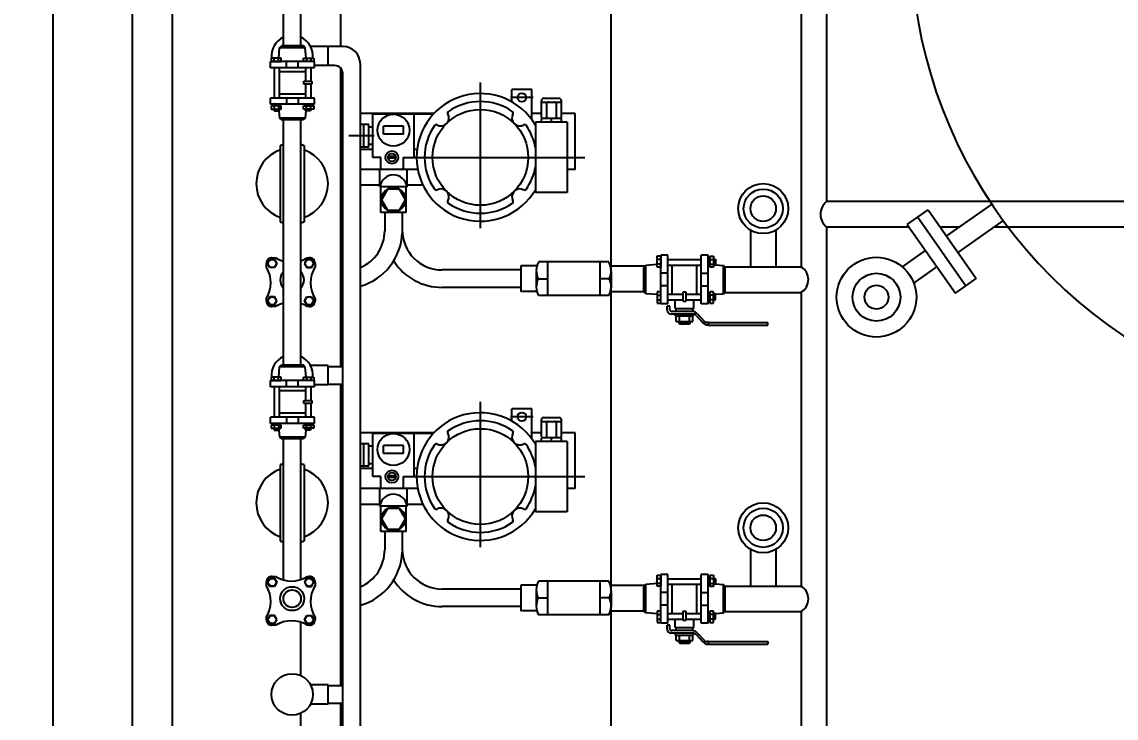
# Model space of a CAD drawing. Extents: x -59142 to 322364, y -122476 to 91021.
# Drawn here: x -13873 to -12501, y 72619 to 73491 of the extents above; entities that cross this region are included whole.
import ezdxf

# ---------------------------------------------------------------- set-up
doc = ezdxf.new("R2010")
doc.units = 0
doc.header["$LTSCALE"] = 1000
doc.header["$MEASUREMENT"] = 0
doc.layers.add('EQUIPMENT', color=171, linetype='Continuous')
doc.styles.get("Standard").update_dxf_attribs({"font": 'gbenor.shx', "bigfont": 'gbcbig.shx'})
doc.dimstyles.get("Standard").update_dxf_attribs({"dimscale": 100, "dimtxt": 3.5, "dimasz": 1, "dimexe": 2.5, "dimexo": 3, "dimgap": 1.5, "dimtad": 1, "dimdec": 0, "dimzin": 0, "dimdsep": 46, "dimtxsty": 'Standard', "dimblk": 'ARCHTICK', "dimcen": 0.09, "dimadec": 0, "dimazin": 0, "dimtfac": 1, "dimtdec": 0, "dimtix": 1, "dimtmove": 2, "dimatfit": 3, "dimfxl": 1, "dimtolj": 1, "dimtzin": 0, "dimarcsym": 0})

# ---------------------------------------------------------------- blocks, each defined once
blk = doc.blocks.new('A$C057769C0')
at = {"layer": 'EQUIPMENT', "linetype": 'Continuous'}
for p, q in [((6950, 9599.5), (6950, 14599.5)), ((7550, 9649.5), (7550, 14549.5)), ((7000, 9649.5), (7000, 13799.5)), ((7211, 13088.5), (7211, 13559.5)), ((7139, 13089.1), (7139, 13167.3)), ((7161, 13089.1), (7161, 13166.8)), ((7213.5, 13088.5), (7173, 13088.5)), ((7195, 13064.5), (7195, 13088.5)), ((7203.5, 13064.5), (7177.9, 13064.5)), ((7211, 12687.5), (7211, 13061.1)), ((7235.5, 9886.5), (7235.5, 13066.5)), ((7213.5, 9898.5), (7213.5, 13054.5)), ((7164.2, 12996.6), (7136.6, 12996.6)), ((7139, 12689.1), (7139, 12996.6)), ((7161, 12689.1), (7161, 12996.6)), ((7135, 12964.2), (7135, 12868.8)), ((7165, 12964.2), (7165, 12868.8)), ((7266, 12880.5), (7266, 12857.5)), ((7288, 12880.5), (7288, 12857.5)), ((7724.6, 12858.2), (7724.6, 12812.3)), ((7756.6, 12858.2), (7756.6, 12812.3)), ((7436.9, 12808.5), (7338, 12808.5)), ((7456.9, 12813.4), (7436.9, 12813.4)), ((7436.9, 12813.4), (7436.9, 12781.4)), ((7690.7, 12812.3), (7788, 12812.3)), ((7436.9, 12786.5), (7338, 12786.5)), ((7456.9, 12781.4), (7436.9, 12781.4)), ((7690.7, 12780.3), (7788, 12780.3)), ((7195, 12688.5), (7173, 12688.5)), ((7195, 12664.5), (7195, 12688.5)), ((7195, 12687.5), (7213.5, 12687.5)), ((7195, 12664.5), (7177.9, 12664.5)), ((7195, 12665.5), (7213.5, 12665.5)), ((7211, 12287.5), (7211, 12665.5)), ((7164.2, 12596.6), (7136.6, 12596.6)), ((7139, 12420.1), (7139, 12596.6)), ((7161, 12420.6), (7161, 12596.6)), ((7135, 12564.2), (7135, 12468.8)), ((7165, 12564.2), (7165, 12468.8)), ((7266, 12480.5), (7266, 12457.5)), ((7288, 12480.5), (7288, 12457.5)), ((7724.6, 12458.2), (7724.6, 12412.3)), ((7756.6, 12458.2), (7756.6, 12412.3)), ((7436.9, 12408.5), (7338, 12408.5)), ((7456.9, 12413.4), (7436.9, 12413.4)), ((7436.9, 12413.4), (7436.9, 12381.4)), ((7692.4, 12412.3), (7788, 12412.3)), ((7436.9, 12386.5), (7338, 12386.5)), ((7456.9, 12381.4), (7436.9, 12381.4)), ((7692.4, 12380.3), (7788, 12380.3)), ((7161, 12300.1), (7161, 12366.8)), ((7746.5, 12342.7), (7746.5, 12339.3)), ((7195, 12288.5), (7173, 12288.5)), ((7195, 12264.5), (7195, 12288.5)), ((7195, 12287.5), (7213.5, 12287.5)), ((7195, 12265.5), (7213.5, 12265.5)), ((7211, 11888.5), (7211, 12265.5)), ((7161, 12165.3), (7161, 12253)), ((7195, 12264.5), (7173, 12264.5))]:
    blk.add_line(p, q, dxfattribs=at)
at = {"layer": 'EQUIPMENT'}
for p, q in [((7788, 13160.3), (7788, 12812.3)), ((7820, 13160.3), (7820, 12894.1)), ((7134.3, 13086.9), (7136.6, 13089.1)), ((7164.2, 13089.1), (7136.6, 13089.1)), ((7166.3, 13086.9), (7164.2, 13089.1)), ((7133.2, 13073.9), (7134.3, 13086.9)), ((7166.3, 13086.9), (7134.3, 13086.9)), ((7167.4, 13073.9), (7166.3, 13086.9)), ((7122.7, 13061.9), (7122.7, 13069.7)), ((7177.9, 13069.7), (7122.7, 13069.7)), ((7177.9, 13061.9), (7122.7, 13061.9)), ((7123.5, 13073.9), (7123.5, 13069.8)), ((7136.2, 13073.9), (7123.5, 13073.9)), ((7123.5, 13069.8), (7136.2, 13069.8)), ((7127.2, 13073.8), (7127.2, 13070)), ((7127.6, 13061.9), (7127.6, 13023.9)), ((7132.6, 13073.6), (7132.6, 13070.1)), ((7132.9, 13069.7), (7132.9, 13069.8)), ((7133.9, 13061.9), (7133.9, 13023.9)), ((7136.2, 13069.8), (7136.2, 13073.9)), ((7143, 13061.9), (7143, 13069.7)), ((7157.5, 13061.9), (7157.5, 13069.7)), ((7164.4, 13069.8), (7164.4, 13073.9)), ((7164.4, 13073.9), (7177.1, 13073.9)), ((7177.1, 13069.8), (7164.4, 13069.8)), ((7166.9, 13061.9), (7166.9, 13044.9)), ((7167.7, 13069.7), (7167.7, 13069.8)), ((7168, 13073.6), (7168, 13070.1)), ((7173.3, 13073.8), (7173.3, 13070)), ((7173.3, 13061.9), (7173.3, 13044.9)), ((7177.1, 13073.9), (7177.1, 13069.8)), ((7177.9, 13061.9), (7177.9, 13069.7)), ((7166.9, 13056.9), (7133.9, 13056.9)), ((7164.7, 13041.1), (7164.7, 13044.9)), ((7164.7, 13044.9), (7174.6, 13044.9)), ((7174.6, 13041.1), (7164.7, 13041.1)), ((7166.9, 13041.1), (7166.9, 13023.9)), ((7173.3, 13041.1), (7173.3, 13023.9)), ((7174.6, 13044.9), (7174.6, 13041.1)), ((7425.5, 13019.1), (7425.5, 13034.5)), ((7450.5, 13034.5), (7425.5, 13034.5)), ((7450.5, 12996.8), (7450.5, 13034.5)), ((7122.7, 13016.1), (7122.7, 13023.9)), ((7177.9, 13023.9), (7122.7, 13023.9)), ((7166.9, 13028.9), (7133.9, 13028.9)), ((7143, 13023.9), (7143, 13016.1)), ((7157.5, 13023.9), (7157.5, 13016.1)), ((7177.9, 13016.1), (7177.9, 13023.9)), ((7452.3, 13024.5), (7423.9, 13024.5)), ((7462.5, 12999.5), (7462.5, 13020.5)), ((7465.5, 13023.5), (7484.5, 13023.5)), ((7487.5, 12999.5), (7487.5, 13020.5)), ((7177.9, 13016.1), (7122.7, 13016.1)), ((7123.6, 13014.1), (7123.6, 13010)), ((7136.2, 13014.1), (7123.6, 13014.1)), ((7123.6, 13010), (7136.2, 13010)), ((7125.5, 13015.9), (7125.5, 13014.3)), ((7134.7, 13015.9), (7125.5, 13015.9)), ((7125.5, 13014.3), (7134.7, 13014.3)), ((7127.3, 13010), (7127.3, 13007.7)), ((7127.3, 13007.7), (7133.6, 13007.7)), ((7127.5, 13013.9), (7127.5, 13010.2)), ((7132.8, 13013.7), (7132.8, 13010.3)), ((7132.9, 13016.1), (7133.4, 13010)), ((7133.5, 13007.7), (7134.3, 12998.8)), ((7133.6, 13007.7), (7133.6, 13010)), ((7134.7, 13014.3), (7134.7, 13015.9)), ((7136.2, 13010), (7136.2, 13014.1)), ((7164.3, 13010), (7164.3, 13014.1)), ((7164.3, 13014.1), (7177, 13014.1)), ((7177, 13010), (7164.3, 13010)), ((7165.9, 13014.3), (7165.9, 13015.9)), ((7165.9, 13015.9), (7175, 13015.9)), ((7175, 13014.3), (7165.9, 13014.3)), ((7167, 13007.7), (7166.3, 12998.8)), ((7166.9, 13007.7), (7166.9, 13010)), ((7173.2, 13007.7), (7166.9, 13007.7)), ((7167.7, 13016.1), (7167.7, 13015.9)), ((7167.7, 13013.7), (7167.7, 13010.3)), ((7173.1, 13013.9), (7173.1, 13010.2)), ((7173.2, 13010), (7173.2, 13007.7)), ((7175, 13015.9), (7175, 13014.3)), ((7177, 13014.1), (7177, 13010)), ((7462.5, 13018.5), (7487.5, 13018.5)), ((7468.7, 13018.5), (7468.7, 12998.5)), ((7481.2, 13018.5), (7481.2, 12998.5)), ((7134.3, 12998.8), (7136.6, 12996.6)), ((7166.3, 12998.8), (7134.3, 12998.8)), ((7166.3, 12998.8), (7164.2, 12996.6)), ((7327.9, 13004.5), (7235.5, 13004.5)), ((7327, 13003.5), (7251, 13003.5)), ((7251, 12949.5), (7251, 13003.5)), ((7303, 12949.5), (7303, 13003.5)), ((7462.5, 13004.5), (7450.5, 13004.5)), ((7495, 12993.5), (7455, 12993.5)), ((7455, 12993.5), (7455, 12905.5)), ((7462.5, 12999.5), (7463.5, 12998.5)), ((7463.5, 12998.5), (7462.5, 12997.5)), ((7462.5, 12993.5), (7462.5, 12997.5)), ((7463.5, 12998.5), (7486.5, 12998.5)), ((7475, 12993.5), (7475, 12998.5)), ((7487.5, 12999.5), (7486.5, 12998.5)), ((7486.5, 12998.5), (7487.5, 12997.5)), ((7504.8, 13004.5), (7487.5, 13004.5)), ((7487.5, 12993.5), (7487.5, 12997.5)), ((7495, 12993.5), (7495, 12905.5)), ((7504.8, 12934.5), (7504.8, 13004.5)), ((7246, 12990.5), (7235.5, 12990.5)), ((7240, 12962.5), (7240, 12990.5)), ((7246, 12962.5), (7246, 12990.5)), ((7251, 12987.5), (7246, 12987.5)), ((7264.5, 12978.5), (7264.5, 12988.5)), ((7289.5, 12988.5), (7264.5, 12988.5)), ((7289.5, 12978.5), (7289.5, 12988.5)), ((7251, 12965.5), (7246, 12965.5)), ((7289.5, 12978.5), (7264.5, 12978.5)), ((7246, 12962.5), (7235.5, 12962.5)), ((7251, 12959.5), (7235.5, 12959.5)), ((7306.6, 12959.5), (7303, 12959.5)), ((7261, 12949.5), (7251, 12949.5)), ((7261, 12935.5), (7261, 12949.5)), ((7280, 12950.5), (7270, 12950.5)), ((7280, 12948.5), (7270, 12948.5)), ((7289, 12949.5), (7289, 12935.5)), ((7307.4, 12934.5), (7235.5, 12934.5)), ((7260, 12912.5), (7260, 12934.5)), ((7294, 12912.5), (7294, 12934.5)), ((7504.8, 12934.5), (7495, 12934.5)), ((7260, 12914.5), (7235.5, 12914.5)), ((7294, 12912.5), (7260, 12912.5)), ((7261, 12880.5), (7261, 12912.5)), ((7293, 12880.5), (7293, 12912.5)), ((7314, 12914.5), (7294, 12914.5)), ((7269.5, 12909.5), (7262, 12896.5)), ((7262, 12896.5), (7269.5, 12883.5)), ((7284.5, 12909.5), (7269.5, 12909.5)), ((7292, 12896.5), (7284.5, 12909.5)), ((7284.5, 12883.5), (7292, 12896.5)), ((7495, 12905.5), (7455, 12905.5)), ((7269.5, 12883.5), (7284.5, 12883.5)), ((8270.3, 12894.1), (7820, 12894.1)), ((7921.3, 12865.4), (7947.5, 12883.8)), ((7947.5, 12883.8), (8007.7, 12797.8)), ((8027.1, 12890.7), (7970.4, 12851)), ((7293, 12880.5), (7261, 12880.5)), ((7934.4, 12874.6), (7994.6, 12788.6)), ((8041.4, 12870.2), (7984.8, 12830.5)), ((7820, 12862.1), (7820, 11336.9)), ((7923.6, 12862.1), (7820, 12862.1)), ((7921.3, 12865.4), (7981.5, 12779.4)), ((7986.3, 12862.1), (7962.6, 12862.1)), ((8270.3, 12862.1), (8029.9, 12862.1)), ((7915.1, 12812.3), (7944.2, 12832.7)), ((7117.7, 12811.9), (7117.7, 12816.8)), ((7119.1, 12816.5), (7122.1, 12821.6)), ((7122.1, 12811.3), (7119.1, 12816.5)), ((7122.1, 12821.6), (7128, 12821.6)), ((7124.1, 12823.6), (7129.4, 12823.6)), ((7128, 12821.6), (7131, 12816.5)), ((7131, 12816.5), (7128, 12811.3)), ((7168.3, 12821.6), (7165.4, 12816.5)), ((7165.4, 12816.5), (7168.3, 12811.3)), ((7174.3, 12821.6), (7168.3, 12821.6)), ((7168.8, 12823.6), (7172.3, 12823.6)), ((7177.3, 12816.5), (7174.3, 12821.6)), ((7174.3, 12811.3), (7177.3, 12816.5)), ((7178.7, 12816.8), (7178.7, 12811.9)), ((7128, 12811.3), (7122.1, 12811.3)), ((7168.3, 12811.3), (7174.3, 12811.3)), ((7929.4, 12791.8), (7958.5, 12812.2)), ((7981.5, 12779.4), (8007.7, 12797.8)), ((7122.1, 12774.9), (7119.1, 12769.8)), ((7128, 12774.9), (7122.1, 12774.9)), ((7131, 12769.8), (7128, 12774.9)), ((7165.4, 12769.8), (7168.3, 12774.9)), ((7168.3, 12774.9), (7174.3, 12774.9)), ((7174.3, 12774.9), (7177.3, 12769.8)), ((7788, 12780.3), (7788, 12412.3)), ((7117.7, 12769.4), (7117.7, 12772.5)), ((7119.1, 12769.8), (7122.1, 12764.6)), ((7122.1, 12764.6), (7128, 12764.6)), ((7129.4, 12762.6), (7124.1, 12762.6)), ((7128, 12764.6), (7131, 12769.8)), ((7168.3, 12764.6), (7165.4, 12769.8)), ((7174.3, 12764.6), (7168.3, 12764.6)), ((7172.3, 12762.6), (7168.8, 12762.6)), ((7177.3, 12769.8), (7174.3, 12764.6)), ((7178.7, 12772.5), (7178.7, 12769.4)), ((7746.5, 12739.3), (7746.5, 12742.7)), ((7133.2, 12673.9), (7134.3, 12686.9)), ((7134.3, 12686.9), (7136.6, 12689.1)), ((7166.3, 12686.9), (7134.3, 12686.9)), ((7164.2, 12689.1), (7136.6, 12689.1)), ((7166.3, 12686.9), (7164.2, 12689.1)), ((7167.4, 12673.9), (7166.3, 12686.9)), ((7122.7, 12661.9), (7122.7, 12669.7)), ((7177.9, 12669.7), (7122.7, 12669.7)), ((7123.5, 12673.9), (7123.5, 12669.8)), ((7136.2, 12673.9), (7123.5, 12673.9)), ((7123.5, 12669.8), (7136.2, 12669.8)), ((7127.2, 12673.8), (7127.2, 12670)), ((7132.6, 12673.6), (7132.6, 12670.1)), ((7132.9, 12669.7), (7132.9, 12669.8)), ((7136.2, 12669.8), (7136.2, 12673.9)), ((7143, 12661.9), (7143, 12669.7)), ((7157.5, 12661.9), (7157.5, 12669.7)), ((7164.4, 12669.8), (7164.4, 12673.9)), ((7164.4, 12673.9), (7177.1, 12673.9)), ((7177.1, 12669.8), (7164.4, 12669.8)), ((7167.7, 12669.7), (7167.7, 12669.8)), ((7168, 12673.6), (7168, 12670.1)), ((7173.3, 12673.8), (7173.3, 12670)), ((7177.1, 12673.9), (7177.1, 12669.8)), ((7177.9, 12661.9), (7177.9, 12669.7)), ((7177.9, 12661.9), (7122.7, 12661.9)), ((7127.6, 12661.9), (7127.6, 12623.9)), ((7133.9, 12661.9), (7133.9, 12623.9)), ((7166.9, 12656.9), (7133.9, 12656.9)), ((7166.9, 12661.9), (7166.9, 12644.9)), ((7173.3, 12661.9), (7173.3, 12644.9)), ((7164.7, 12641.1), (7164.7, 12644.9)), ((7164.7, 12644.9), (7174.6, 12644.9)), ((7174.6, 12641.1), (7164.7, 12641.1)), ((7166.9, 12641.1), (7166.9, 12623.9)), ((7173.3, 12641.1), (7173.3, 12623.9)), ((7174.6, 12644.9), (7174.6, 12641.1)), ((7122.7, 12616.1), (7122.7, 12623.9)), ((7177.9, 12623.9), (7122.7, 12623.9)), ((7166.9, 12628.9), (7133.9, 12628.9)), ((7143, 12623.9), (7143, 12616.1)), ((7157.5, 12623.9), (7157.5, 12616.1)), ((7177.9, 12616.1), (7177.9, 12623.9)), ((7452.3, 12624.5), (7423.9, 12624.5)), ((7425.5, 12619.1), (7425.5, 12634.5)), ((7450.5, 12634.5), (7425.5, 12634.5)), ((7450.5, 12596.8), (7450.5, 12634.5)), ((7465.5, 12623.5), (7484.5, 12623.5)), ((7177.9, 12616.1), (7122.7, 12616.1)), ((7123.6, 12614.1), (7123.6, 12610)), ((7136.2, 12614.1), (7123.6, 12614.1)), ((7123.6, 12610), (7136.2, 12610)), ((7125.5, 12615.9), (7125.5, 12614.3)), ((7134.7, 12615.9), (7125.5, 12615.9)), ((7125.5, 12614.3), (7134.7, 12614.3)), ((7127.3, 12610), (7127.3, 12607.7)), ((7127.5, 12613.9), (7127.5, 12610.2)), ((7132.8, 12613.7), (7132.8, 12610.3)), ((7132.9, 12616.1), (7133.4, 12610)), ((7133.6, 12607.7), (7133.6, 12610)), ((7134.7, 12614.3), (7134.7, 12615.9)), ((7136.2, 12610), (7136.2, 12614.1)), ((7164.3, 12610), (7164.3, 12614.1)), ((7164.3, 12614.1), (7177, 12614.1)), ((7177, 12610), (7164.3, 12610)), ((7165.9, 12614.3), (7165.9, 12615.9)), ((7165.9, 12615.9), (7175, 12615.9)), ((7175, 12614.3), (7165.9, 12614.3)), ((7166.9, 12607.7), (7166.9, 12610)), ((7167.7, 12616.1), (7167.7, 12615.9)), ((7167.7, 12613.7), (7167.7, 12610.3)), ((7173.1, 12613.9), (7173.1, 12610.2)), ((7173.2, 12610), (7173.2, 12607.7)), ((7175, 12615.9), (7175, 12614.3)), ((7177, 12614.1), (7177, 12610)), ((7462.5, 12599.5), (7462.5, 12620.5)), ((7462.5, 12618.5), (7487.5, 12618.5)), ((7468.7, 12618.5), (7468.7, 12598.5)), ((7481.2, 12618.5), (7481.2, 12598.5)), ((7487.5, 12599.5), (7487.5, 12620.5)), ((7127.3, 12607.7), (7133.6, 12607.7)), ((7133.5, 12607.7), (7134.3, 12598.8)), ((7134.3, 12598.8), (7136.6, 12596.6)), ((7166.3, 12598.8), (7134.3, 12598.8)), ((7166.3, 12598.8), (7164.2, 12596.6)), ((7167, 12607.7), (7166.3, 12598.8)), ((7173.2, 12607.7), (7166.9, 12607.7)), ((7327.9, 12604.5), (7235.5, 12604.5)), ((7327, 12603.5), (7251, 12603.5)), ((7251, 12549.5), (7251, 12603.5)), ((7303, 12549.5), (7303, 12603.5)), ((7462.5, 12604.5), (7450.5, 12604.5)), ((7462.5, 12599.5), (7463.5, 12598.5)), ((7463.5, 12598.5), (7462.5, 12597.5)), ((7462.5, 12593.5), (7462.5, 12597.5)), ((7463.5, 12598.5), (7486.5, 12598.5)), ((7475, 12593.5), (7475, 12598.5)), ((7487.5, 12599.5), (7486.5, 12598.5)), ((7486.5, 12598.5), (7487.5, 12597.5)), ((7504.8, 12604.5), (7487.5, 12604.5)), ((7487.5, 12593.5), (7487.5, 12597.5)), ((7504.8, 12534.5), (7504.8, 12604.5)), ((7246, 12590.5), (7235.5, 12590.5)), ((7240, 12562.5), (7240, 12590.5)), ((7246, 12562.5), (7246, 12590.5)), ((7251, 12587.5), (7246, 12587.5)), ((7264.5, 12578.5), (7264.5, 12588.5)), ((7289.5, 12588.5), (7264.5, 12588.5)), ((7289.5, 12578.5), (7289.5, 12588.5)), ((7495, 12593.5), (7455, 12593.5)), ((7455, 12593.5), (7455, 12505.5)), ((7495, 12593.5), (7495, 12505.5)), ((7289.5, 12578.5), (7264.5, 12578.5)), ((7246, 12562.5), (7235.5, 12562.5)), ((7251, 12559.5), (7235.5, 12559.5)), ((7251, 12565.5), (7246, 12565.5)), ((7306.6, 12559.5), (7303, 12559.5)), ((7261, 12549.5), (7251, 12549.5)), ((7261, 12535.5), (7261, 12549.5)), ((7280, 12550.5), (7270, 12550.5)), ((7280, 12548.5), (7270, 12548.5)), ((7289, 12549.5), (7289, 12535.5)), ((7307.4, 12534.5), (7235.5, 12534.5)), ((7260, 12512.5), (7260, 12534.5)), ((7294, 12512.5), (7294, 12534.5)), ((7504.8, 12534.5), (7495, 12534.5)), ((7260, 12514.5), (7235.5, 12514.5)), ((7294, 12512.5), (7260, 12512.5)), ((7261, 12480.5), (7261, 12512.5)), ((7293, 12480.5), (7293, 12512.5)), ((7314, 12514.5), (7294, 12514.5)), ((7269.5, 12509.5), (7262, 12496.5)), ((7284.5, 12509.5), (7269.5, 12509.5)), ((7292, 12496.5), (7284.5, 12509.5)), ((7495, 12505.5), (7455, 12505.5)), ((7262, 12496.5), (7269.5, 12483.5)), ((7284.5, 12483.5), (7292, 12496.5)), ((7293, 12480.5), (7261, 12480.5)), ((7269.5, 12483.5), (7284.5, 12483.5)), ((7117.7, 12412.5), (7117.7, 12417.4)), ((7119.1, 12417), (7122.1, 12422.2)), ((7122.1, 12411.9), (7119.1, 12417)), ((7122.1, 12422.2), (7128, 12422.2)), ((7124.1, 12424.2), (7129.4, 12424.2)), ((7128, 12422.2), (7131, 12417)), ((7131, 12417), (7128, 12411.9)), ((7168.3, 12422.2), (7165.4, 12417)), ((7165.4, 12417), (7168.3, 12411.9)), ((7174.3, 12422.2), (7168.3, 12422.2)), ((7168.8, 12424.2), (7172.3, 12424.2)), ((7177.3, 12417), (7174.3, 12422.2)), ((7174.3, 12411.9), (7177.3, 12417)), ((7178.7, 12417.4), (7178.7, 12412.5)), ((7128, 12411.9), (7122.1, 12411.9)), ((7168.3, 12411.9), (7174.3, 12411.9)), ((7122.1, 12375.5), (7119.1, 12370.3)), ((7128, 12375.5), (7122.1, 12375.5)), ((7131, 12370.3), (7128, 12375.5)), ((7165.4, 12370.3), (7168.3, 12375.5)), ((7168.3, 12375.5), (7174.3, 12375.5)), ((7174.3, 12375.5), (7177.3, 12370.3)), ((7788, 12380.3), (7788, 12012.3)), ((7117.7, 12370), (7117.7, 12373.1)), ((7119.1, 12370.3), (7122.1, 12365.2)), ((7122.1, 12365.2), (7128, 12365.2)), ((7129.4, 12363.2), (7124.1, 12363.2)), ((7128, 12365.2), (7131, 12370.3)), ((7168.3, 12365.2), (7165.4, 12370.3)), ((7174.3, 12365.2), (7168.3, 12365.2)), ((7172.3, 12363.2), (7168.8, 12363.2)), ((7177.3, 12370.3), (7174.3, 12365.2)), ((7178.7, 12373.1), (7178.7, 12370))]:
    blk.add_line(p, q, dxfattribs=at)
at = {"layer": 'EQUIPMENT', "ltscale": 10}
for p, q in [((7386, 12860.9), (7386, 13043.2)), ((7252.7, 12976.5), (7221, 12976.5)), ((7289, 12949.5), (7517.1, 12949.5)), ((7386, 12460.9), (7386, 12643.2)), ((7289, 12549.5), (7517.1, 12549.5))]:
    blk.add_line(p, q, dxfattribs=at)
at = {"layer": 'EQUIPMENT', "ltscale": 8}
for p, q in [((7471.5, 12818.6), (7458.9, 12818.6)), ((7547.1, 12818.4), (7458.9, 12818.4)), ((7470.1, 12818.6), (7470.1, 12776.6)), ((7535.9, 12818.4), (7535.9, 12776.4)), ((7593.3, 12814.1), (7590.9, 12811.5)), ((7607.7, 12815.3), (7593.3, 12814.1)), ((7593.3, 12778.7), (7593.3, 12814.1)), ((7607.7, 12826), (7612.2, 12826)), ((7607.7, 12812), (7607.7, 12826)), ((7607.9, 12821.9), (7612, 12821.9)), ((7608.1, 12816), (7611.9, 12816)), ((7612.2, 12826), (7612.2, 12812)), ((7612.4, 12815.6), (7612.2, 12815.6)), ((7621, 12826.9), (7612.4, 12826.9)), ((7612.4, 12765.9), (7612.4, 12826.9)), ((7621, 12765.9), (7621, 12826.9)), ((7621, 12821.5), (7663, 12821.5)), ((7621, 12814.5), (7663, 12814.5)), ((7626.5, 12778), (7626.5, 12814.5)), ((7657.5, 12778), (7657.5, 12814.5)), ((7671.6, 12826.9), (7663, 12826.9)), ((7663, 12765.9), (7663, 12826.9)), ((7671.6, 12765.9), (7671.6, 12826.9)), ((7671.6, 12815.6), (7678.3, 12815.1)), ((7671.8, 12823.7), (7673.6, 12823.7)), ((7671.8, 12813.6), (7671.8, 12823.7)), ((7673.6, 12823.7), (7673.6, 12813.6)), ((7673.8, 12825.9), (7678.3, 12825.9)), ((7673.8, 12811.9), (7673.8, 12825.9)), ((7674, 12821.6), (7678.1, 12821.6)), ((7674.2, 12815.7), (7678, 12815.7)), ((7678.3, 12825.9), (7678.3, 12811.9)), ((7678.4, 12821.8), (7680.8, 12821.8)), ((7680.8, 12814.8), (7678.4, 12814.8)), ((7680.8, 12821.8), (7680.8, 12814.8)), ((7680.8, 12814.9), (7690.7, 12814.1)), ((7690.7, 12778.7), (7690.7, 12814.1)), ((7690.7, 12814.1), (7693.1, 12811.5)), ((7456.1, 12806.1), (7456.1, 12786)), ((7592.3, 12813), (7549.2, 12813)), ((7549.9, 12806.1), (7549.9, 12786)), ((7590.9, 12781), (7590.9, 12811.5)), ((7612.2, 12812), (7607.7, 12812)), ((7621, 12804.4), (7612.4, 12804.4)), ((7663, 12804.4), (7671.6, 12804.4)), ((7673.6, 12813.6), (7671.8, 12813.6)), ((7678.3, 12811.9), (7673.8, 12811.9)), ((7693.1, 12781), (7693.1, 12811.5)), ((7458.3, 12797.4), (7470.1, 12797.4)), ((7547.7, 12797.4), (7535.9, 12797.4)), ((7621, 12788.4), (7612.4, 12788.4)), ((7663, 12788.4), (7671.6, 12788.4)), ((7547.1, 12776.4), (7458.9, 12776.4)), ((7590.9, 12781), (7549, 12781)), ((7593.3, 12778.7), (7590.9, 12781)), ((7607.7, 12777.5), (7593.3, 12778.7)), ((7607.7, 12780.8), (7607.7, 12766.8)), ((7612.2, 12780.8), (7607.7, 12780.8)), ((7608.1, 12776.8), (7611.9, 12776.8)), ((7612.2, 12766.8), (7612.2, 12780.8)), ((7612.4, 12777.1), (7612.2, 12777.1)), ((7621, 12778), (7639.8, 12778)), ((7644, 12780.4), (7639.8, 12780.4)), ((7639.8, 12780.4), (7639.8, 12769.5)), ((7644, 12769.5), (7644, 12780.4)), ((7644, 12778), (7663, 12778)), ((7671.6, 12777.1), (7671.8, 12777.1)), ((7673.6, 12779.2), (7671.8, 12779.2)), ((7671.8, 12779.2), (7671.8, 12769)), ((7673.6, 12769), (7673.6, 12779.2)), ((7673.8, 12780.8), (7673.8, 12766.8)), ((7678.3, 12780.8), (7673.8, 12780.8)), ((7674.2, 12777.1), (7678, 12777.1)), ((7678.3, 12766.8), (7678.3, 12780.8)), ((7680.8, 12778), (7678.4, 12778)), ((7680.8, 12777.9), (7690.7, 12778.7)), ((7680.8, 12771), (7680.8, 12778)), ((7690.7, 12778.7), (7693.1, 12781)), ((7607.7, 12766.8), (7612.2, 12766.8)), ((7607.9, 12770.9), (7612, 12770.9)), ((7621, 12765.9), (7612.4, 12765.9)), ((7623.5, 12763.2), (7620.2, 12763.2)), ((7620.2, 12758.1), (7620.2, 12763.2)), ((7621, 12771), (7639.8, 12771)), ((7623.5, 12758.9), (7623.5, 12763.2)), ((7630.4, 12760.3), (7630.4, 12771)), ((7630.4, 12760.3), (7653.6, 12760.3)), ((7631.6, 12756.4), (7631.6, 12760.3)), ((7639.8, 12769.5), (7644, 12769.5)), ((7644, 12771), (7663, 12771)), ((7652.3, 12756.4), (7652.3, 12760.3)), ((7653.6, 12760.3), (7653.6, 12771)), ((7671.6, 12765.9), (7663, 12765.9)), ((7671.8, 12769), (7673.6, 12769)), ((7673.8, 12766.8), (7678.3, 12766.8)), ((7674, 12771.2), (7678.1, 12771.2)), ((7678.4, 12771), (7680.8, 12771)), ((7653, 12753.1), (7625.2, 12753.1)), ((7651.8, 12756.4), (7626, 12756.4)), ((7630.5, 12750.9), (7630.5, 12753.1)), ((7630.5, 12750.9), (7653.4, 12750.9)), ((7631.6, 12744), (7631.6, 12750.9)), ((7635.7, 12744), (7635.7, 12750.9)), ((7648.2, 12744), (7648.2, 12750.9)), ((7652.3, 12744), (7652.3, 12750.9)), ((7653.4, 12750.9), (7653.4, 12753.1)), ((7656.7, 12751.4), (7664.9, 12742.3)), ((7657.9, 12753.7), (7666.4, 12744.3)), ((7631.6, 12744), (7652.3, 12744)), ((7635.1, 12741.5), (7635.1, 12744)), ((7635.1, 12741.5), (7648.9, 12741.5)), ((7635.1, 12741.5), (7636, 12740.8)), ((7636, 12740.8), (7636, 12744)), ((7636, 12740.8), (7647.9, 12740.8)), ((7647.9, 12740.8), (7647.9, 12744)), ((7648.9, 12741.5), (7647.9, 12740.8)), ((7648.9, 12741.5), (7648.9, 12744)), ((7671.9, 12742.7), (7670, 12742.7)), ((7671.9, 12739.4), (7671.3, 12739.4)), ((7671.9, 12738.5), (7671.9, 12743.5)), ((7671.9, 12742.7), (7746.5, 12742.7)), ((7671.9, 12739.3), (7746.5, 12739.3)), ((7471.5, 12418.6), (7458.9, 12418.6)), ((7547.1, 12418.4), (7458.9, 12418.4)), ((7470.1, 12418.6), (7470.1, 12376.6)), ((7535.9, 12418.4), (7535.9, 12376.4)), ((7607.7, 12426), (7612.2, 12426)), ((7607.7, 12412), (7607.7, 12426)), ((7607.9, 12421.9), (7612, 12421.9)), ((7612.2, 12426), (7612.2, 12412)), ((7621, 12426.9), (7612.4, 12426.9)), ((7612.4, 12365.9), (7612.4, 12426.9)), ((7621, 12365.9), (7621, 12426.9)), ((7621, 12421.5), (7663, 12421.5)), ((7671.6, 12426.9), (7663, 12426.9)), ((7663, 12365.9), (7663, 12426.9)), ((7671.6, 12365.9), (7671.6, 12426.9)), ((7671.8, 12423.7), (7673.6, 12423.7)), ((7671.8, 12413.6), (7671.8, 12423.7)), ((7673.6, 12423.7), (7673.6, 12413.6)), ((7673.8, 12425.9), (7678.3, 12425.9)), ((7673.8, 12411.9), (7673.8, 12425.9)), ((7674, 12421.6), (7678.1, 12421.6)), ((7678.3, 12425.9), (7678.3, 12411.9)), ((7678.4, 12421.8), (7680.8, 12421.8)), ((7680.8, 12421.8), (7680.8, 12414.8)), ((7456.1, 12406.1), (7456.1, 12386)), ((7592.3, 12413), (7549.2, 12413)), ((7549.9, 12406.1), (7549.9, 12386)), ((7593.3, 12414.1), (7590.9, 12411.5)), ((7590.9, 12381), (7590.9, 12411.5)), ((7607.7, 12415.3), (7593.3, 12414.1)), ((7593.3, 12378.7), (7593.3, 12414.1)), ((7612.2, 12412), (7607.7, 12412)), ((7608.1, 12416), (7611.9, 12416)), ((7612.4, 12415.6), (7612.2, 12415.6)), ((7621, 12404.4), (7612.4, 12404.4)), ((7621, 12414.5), (7663, 12414.5)), ((7626.5, 12378), (7626.5, 12414.5)), ((7657.5, 12378), (7657.5, 12414.5)), ((7663, 12404.4), (7671.6, 12404.4)), ((7671.6, 12415.6), (7678.3, 12415.1)), ((7673.6, 12413.6), (7671.8, 12413.6)), ((7678.3, 12411.9), (7673.8, 12411.9)), ((7674.2, 12415.7), (7678, 12415.7)), ((7680.8, 12414.8), (7678.4, 12414.8)), ((7680.8, 12414.9), (7690.7, 12414.1)), ((7690.7, 12378.7), (7690.7, 12414.1)), ((7690.7, 12414.1), (7693.1, 12411.5)), ((7693.1, 12381), (7693.1, 12411.5)), ((7458.3, 12397.4), (7470.1, 12397.4)), ((7547.7, 12397.4), (7535.9, 12397.4)), ((7547.1, 12376.4), (7458.9, 12376.4)), ((7590.9, 12381), (7549, 12381)), ((7593.3, 12378.7), (7590.9, 12381)), ((7607.7, 12377.5), (7593.3, 12378.7)), ((7607.7, 12380.8), (7607.7, 12366.8)), ((7612.2, 12380.8), (7607.7, 12380.8)), ((7608.1, 12376.8), (7611.9, 12376.8)), ((7612.2, 12366.8), (7612.2, 12380.8)), ((7612.4, 12377.1), (7612.2, 12377.1)), ((7621, 12388.4), (7612.4, 12388.4)), ((7621, 12378), (7639.8, 12378)), ((7644, 12380.4), (7639.8, 12380.4)), ((7639.8, 12380.4), (7639.8, 12369.5)), ((7644, 12369.5), (7644, 12380.4)), ((7644, 12378), (7663, 12378)), ((7663, 12388.4), (7671.6, 12388.4)), ((7671.6, 12377.1), (7671.8, 12377.1)), ((7673.6, 12379.2), (7671.8, 12379.2)), ((7671.8, 12379.2), (7671.8, 12369)), ((7673.6, 12369), (7673.6, 12379.2)), ((7673.8, 12380.8), (7673.8, 12366.8)), ((7678.3, 12380.8), (7673.8, 12380.8)), ((7674.2, 12377.1), (7678, 12377.1)), ((7678.3, 12366.8), (7678.3, 12380.8)), ((7680.8, 12378), (7678.4, 12378)), ((7680.8, 12377.9), (7690.7, 12378.7)), ((7680.8, 12371), (7680.8, 12378)), ((7690.7, 12378.7), (7693.1, 12381)), ((7607.7, 12366.8), (7612.2, 12366.8)), ((7607.9, 12370.9), (7612, 12370.9)), ((7621, 12365.9), (7612.4, 12365.9)), ((7623.5, 12363.2), (7620.2, 12363.2)), ((7620.2, 12358.1), (7620.2, 12363.2)), ((7621, 12371), (7639.8, 12371)), ((7623.5, 12358.9), (7623.5, 12363.2)), ((7630.4, 12360.3), (7630.4, 12371)), ((7639.8, 12369.5), (7644, 12369.5)), ((7644, 12371), (7663, 12371)), ((7653.6, 12360.3), (7653.6, 12371)), ((7671.6, 12365.9), (7663, 12365.9)), ((7671.8, 12369), (7673.6, 12369)), ((7673.8, 12366.8), (7678.3, 12366.8)), ((7674, 12371.2), (7678.1, 12371.2)), ((7678.4, 12371), (7680.8, 12371)), ((7653, 12353.1), (7625.2, 12353.1)), ((7651.8, 12356.4), (7626, 12356.4)), ((7630.4, 12360.3), (7653.6, 12360.3)), ((7630.5, 12350.9), (7630.5, 12353.1)), ((7630.5, 12350.9), (7653.4, 12350.9)), ((7631.6, 12356.4), (7631.6, 12360.3)), ((7631.6, 12344), (7631.6, 12350.9)), ((7635.7, 12344), (7635.7, 12350.9)), ((7648.2, 12344), (7648.2, 12350.9)), ((7652.3, 12356.4), (7652.3, 12360.3)), ((7652.3, 12344), (7652.3, 12350.9)), ((7653.4, 12350.9), (7653.4, 12353.1)), ((7656.7, 12351.4), (7664.9, 12342.3)), ((7657.9, 12353.7), (7666.4, 12344.3)), ((7631.6, 12344), (7652.3, 12344)), ((7635.1, 12341.5), (7635.1, 12344)), ((7635.1, 12341.5), (7648.9, 12341.5)), ((7635.1, 12341.5), (7636, 12340.8)), ((7636, 12340.8), (7636, 12344)), ((7636, 12340.8), (7647.9, 12340.8)), ((7647.9, 12340.8), (7647.9, 12344)), ((7648.9, 12341.5), (7647.9, 12340.8)), ((7648.9, 12341.5), (7648.9, 12344)), ((7671.9, 12342.7), (7670, 12342.7)), ((7671.9, 12339.4), (7671.3, 12339.4)), ((7671.9, 12338.5), (7671.9, 12343.5)), ((7671.9, 12342.7), (7746.5, 12342.7)), ((7671.9, 12339.3), (7746.5, 12339.3))]:
    blk.add_line(p, q, dxfattribs=at)
at = {"layer": 'EQUIPMENT', "ltscale": 0.5}
blk.add_lwpolyline([(6850, 500), (9950, 500), (9950, 15399.5), (6850, 15399.5), (6850, 500)], dxfattribs=at)
at = {"layer": 'EQUIPMENT'}
for centre, radius in [((7438.1, 13024.5), 5.5), ((7386, 12949.5), 60), ((7277, 12983.5), 20), ((7275, 12949.5), 8), ((7275, 12949.5), 5), ((7277, 12896.5), 15), ((7125, 12816.5), 4.94), ((7171.3, 12816.5), 4.94), ((7125, 12769.8), 4.94), ((7171.3, 12769.8), 4.94), ((7438.1, 12624.5), 5.5), ((7386, 12549.5), 60), ((7277, 12583.5), 20), ((7275, 12549.5), 8), ((7275, 12549.5), 5), ((7277, 12496.5), 15), ((7125, 12417), 4.94), ((7171.3, 12417), 4.94), ((7125, 12370.3), 4.94), ((7171.3, 12370.3), 4.94)]:
    blk.add_circle(centre, radius, dxfattribs=at)
at = {"layer": 'EQUIPMENT', "linetype": 'Continuous'}
for centre, radius in [((7740.6, 12885.3), 31.4), ((7740.6, 12885.3), 24.5), ((7740.6, 12885.3), 16), ((7882.6, 12774.3), 50), ((7882.6, 12774.3), 30), ((7882.6, 12774.3), 15), ((7740.6, 12485.3), 31.4), ((7740.6, 12485.3), 24.5), ((7740.6, 12485.3), 16), ((7150, 12396.5), 15), ((7150, 12396.5), 11), ((7150, 12276.5), 26)]:
    blk.add_circle(centre, radius, dxfattribs=at)
for centre, radius, start, end in [((8525.6, 13224.7), 600, 27.9887, 240.8236), ((7150, 13076.5), 26, 115.029, 185.7571), ((7150, 13076.5), 26, 354.2429, 64.971), ((7213.5, 13066.5), 22, 0, 90), ((7203.5, 13054.5), 10, 0, 90), ((7150, 12916.5), 50, 102.709, 107.4576), ((7150, 12916.5), 50, 72.5424, 77.291), ((7150, 12916.5), 45, 109.4712, 250.5288), ((7150, 12916.5), 45, 289.4712, 70.5288), ((7833.3, 12878.1), 20.8, 129.6972, 230.3028), ((7150, 12916.5), 50, 252.5424, 257.291), ((7150, 12916.5), 50, 282.709, 287.4576), ((7216, 12857.5), 50, 292.9186, 0), ((7338, 12858.5), 50, 180, 270), ((7216, 12857.5), 72, 285.69, 357.9074), ((7338, 12858.5), 72, 212.5557, 270), ((7150, 12796), 15, 137.1666, 222.8334), ((7150, 12796), 15, 317.1666, 42.8334), ((7779, 12796.3), 18.3, 299.3154, 60.6846), ((7150, 12676.5), 26, 115.029, 185.7571), ((7150, 12676.5), 26, 354.2429, 64.971), ((7150, 12516.5), 45, 109.4712, 250.5288), ((7150, 12516.5), 50, 102.709, 107.4576), ((7150, 12516.5), 50, 72.5424, 77.291), ((7150, 12516.5), 45, 289.4712, 70.5288), ((7150, 12516.5), 50, 252.5424, 257.291), ((7150, 12516.5), 50, 282.709, 287.4576), ((7216, 12457.5), 50, 292.9186, 0), ((7338, 12458.5), 50, 180, 270), ((7216, 12457.5), 72, 285.69, 357.9074), ((7338, 12458.5), 72, 212.5557, 270), ((7779, 12396.3), 18.3, 299.3154, 60.6846)]:
    blk.add_arc(centre, radius, start, end, dxfattribs=at)
at = {"layer": 'EQUIPMENT'}
for centre, radius, start, end in [((7386, 12949.5), 80, 30.4015, 329.5985), ((7465.5, 13020.5), 3, 90, 180), ((7484.5, 13020.5), 3, 0, 90), ((7346.8, 13005.1), 2, 125.1618, 210.5225), ((7386, 12949.5), 70, 54.8382, 125.1618), ((7425.1, 13005.1), 2, 329.4775, 54.8382), ((7336.5, 12999), 10, 239.4775, 30.5225), ((7435.5, 12999), 10, 149.4775, 300.5225), ((7386, 12949.5), 70, 144.8382, 215.1618), ((7330.4, 12988.7), 2, 59.4775, 144.8382), ((7441.6, 12988.7), 2, 35.1618, 120.5225), ((7386, 12949.5), 70, 9.6963, 35.1618), ((7386, 12949.5), 70, 324.8382, 350.3037), ((7277, 12910.4), 17.1, 7.1527, 172.8473), ((7262, 12935.5), 1, 180, 270), ((7288, 12935.5), 1, 270, 0), ((7336.5, 12900), 10, 329.4775, 120.5225), ((7435.5, 12900), 10, 59.4775, 210.5225), ((7330.4, 12910.4), 2, 215.1618, 300.5225), ((7441.6, 12910.4), 2, 239.4775, 324.8382), ((7346.8, 12893.9), 2, 149.4775, 234.8382), ((7386, 12949.5), 70, 234.8382, 305.1618), ((7425.1, 12893.9), 2, 305.1618, 30.5225), ((7124.5, 12816.8), 6.84, 86.2396, 179.5652), ((7149.1, 12856.3), 38.2, 238.8774, 254.6546), ((7149.1, 12856.3), 38.2, 288.1795, 301.3975), ((7171.9, 12816.8), 6.84, 0.4348, 93.7604), ((7085, 12792.2), 38.2, 328.6025, 31.1226), ((7211.3, 12792.2), 38.2, 148.8774, 211.3975), ((7124.5, 12769.4), 6.84, 180.4348, 273.7604), ((7149.2, 12730), 38.2, 105.5545, 121.3975), ((7149.1, 12730), 38.2, 113.87, 121.1226), ((7149.2, 12730), 38.2, 58.8774, 72.0325), ((7149.1, 12730), 38.2, 58.8774, 62.6489), ((7171.9, 12769.4), 6.84, 266.2396, 359.5652), ((7386, 12549.5), 80, 30.4015, 329.5985), ((7465.5, 12620.5), 3, 90, 180), ((7484.5, 12620.5), 3, 0, 90), ((7386, 12549.5), 70, 54.8382, 125.1618), ((7336.5, 12599), 10, 239.4775, 30.5225), ((7346.8, 12605.1), 2, 125.1618, 210.5225), ((7435.5, 12599), 10, 149.4775, 300.5225), ((7425.1, 12605.1), 2, 329.4775, 54.8382), ((7386, 12549.5), 70, 144.8382, 215.1618), ((7330.4, 12588.7), 2, 59.4775, 144.8382), ((7441.6, 12588.7), 2, 35.1618, 120.5225), ((7386, 12549.5), 70, 9.6963, 35.1618), ((7277, 12510.4), 17.1, 7.1527, 172.8473), ((7262, 12535.5), 1, 180, 270), ((7288, 12535.5), 1, 270, 0), ((7386, 12549.5), 70, 324.8382, 350.3037), ((7330.4, 12510.4), 2, 215.1618, 300.5225), ((7336.5, 12500), 10, 329.4775, 120.5225), ((7435.5, 12500), 10, 59.4775, 210.5225), ((7441.6, 12510.4), 2, 239.4775, 324.8382), ((7346.8, 12493.9), 2, 149.4775, 234.8382), ((7386, 12549.5), 70, 234.8382, 305.1618), ((7425.1, 12493.9), 2, 305.1618, 30.5225), ((7124.5, 12417.4), 6.84, 86.2396, 179.5652), ((7149.1, 12456.8), 38.2, 238.8774, 301.3975), ((7171.9, 12417.4), 6.84, 0.4348, 93.7604), ((7085, 12392.8), 38.2, 328.6025, 31.1226), ((7211.3, 12392.8), 38.2, 148.8774, 211.3975), ((7124.5, 12370), 6.84, 180.4348, 273.7604), ((7149.2, 12330.5), 38.2, 58.8774, 121.3975), ((7149.1, 12330.5), 38.2, 113.87, 121.1226), ((7149.1, 12330.5), 38.2, 58.8774, 62.6489), ((7171.9, 12370), 6.84, 266.2396, 359.5652)]:
    blk.add_arc(centre, radius, start, end, dxfattribs=at)
at = {"layer": 'EQUIPMENT', "ltscale": 8}
for centre, radius, start, end in [((7479.1, 12807.3), 23, 151.3209, 205.5456), ((7526.9, 12807.3), 23, 334.4544, 28.6791), ((7479.1, 12787.5), 23, 154.4544, 208.6791), ((7526.9, 12787.5), 23, 331.3209, 25.5456), ((7625.2, 12758.1), 4.97, 180, 270), ((7626, 12758.9), 2.49, 180, 270), ((7651.8, 12748.1), 8.29, 42.0953, 90), ((7653, 12748.1), 4.97, 42.0953, 90), ((7671.3, 12747.7), 8.29, 222.0953, 270), ((7670, 12747.7), 4.97, 222.0953, 270), ((7479.1, 12407.3), 23, 151.3209, 205.5456), ((7526.9, 12407.3), 23, 334.4544, 28.6791), ((7479.1, 12387.5), 23, 154.4544, 208.6791), ((7526.9, 12387.5), 23, 331.3209, 25.5456), ((7625.2, 12358.1), 4.97, 180, 270), ((7626, 12358.9), 2.49, 180, 270), ((7651.8, 12348.1), 8.29, 42.0953, 90), ((7653, 12348.1), 4.97, 42.0953, 90), ((7671.3, 12347.7), 8.29, 222.0953, 270), ((7670, 12347.7), 4.97, 222.0953, 270)]:
    blk.add_arc(centre, radius, start, end, dxfattribs=at)
at = {"layer": 'EQUIPMENT'}
for p in [(7470.8, 13018.5), (7479.1, 13018.5), (7470.8, 12618.5), (7479.1, 12618.5)]:
    blk.add_point(p, dxfattribs=at)
blk = doc.blocks.new('_ArchTick')
at = {"color": 0, "linetype": 'ByBlock', "const_width": 0.4}
blk.add_lwpolyline([(-0.5, -0.5), (0.5, 0.5)], dxfattribs=at)
blk = doc.blocks.new('*D1609')
at = {"color": 0, "lineweight": -2, "transparency": 16777216}
for p, q in [((-14334.3, 26922.1), (-14334.3, 81872.1)), ((-9984.3, 26922.1), (-9984.3, 81872.1)), ((-14334.3, 81622.1), (-9984.3, 81622.1))]:
    blk.add_line(p, q, dxfattribs=at)
at = {"layer": 'Defpoints', "color": 0, "transparency": 16777216}
for p in [(-9984.3, 81622.1), (-14334.3, 26622.1), (-9984.3, 26622.1)]:
    blk.add_point(p, dxfattribs=at)
at = {"color": 0, "lineweight": -2, "transparency": 16777216, "xscale": 100, "yscale": 100, "zscale": 100, "rotation": 180}
blk.add_blockref('_ArchTick', (-14334.3, 81622.1), dxfattribs=at)
at = {"color": 0, "lineweight": -2, "transparency": 16777216, "xscale": 100, "yscale": 100, "zscale": 100}
blk.add_blockref('_ArchTick', (-9984.3, 81622.1), dxfattribs=at)
at = {"color": 0, "transparency": 16777216, "insert": (-12159.3, 81947.1), "char_height": 350, "attachment_point": 5}
blk.add_mtext('\\A1;4350', dxfattribs=at)

msp = doc.modelspace()

# ---------------------------------------------------------------- block references
at = {"layer": 'EQUIPMENT'}
msp.add_blockref('A$C057769C0', (-20684.3, 60372.1), dxfattribs=at)

# ---------------------------------------------------------------- dimensions: what is measured, and where the dimension line sits
dim = msp.add_linear_dim(base=(-9984.3, 81622.1), p1=(-14334.3, 26622.1), p2=(-9984.3, 26622.1), dimstyle='Standard', override={"dimarcsym": 1})
dim.commit()
dim.dimension.update_dxf_attribs({"geometry": '*D1609', "text_midpoint": (-12159.3, 81947.1)})

doc.saveas('drawing.dxf')
